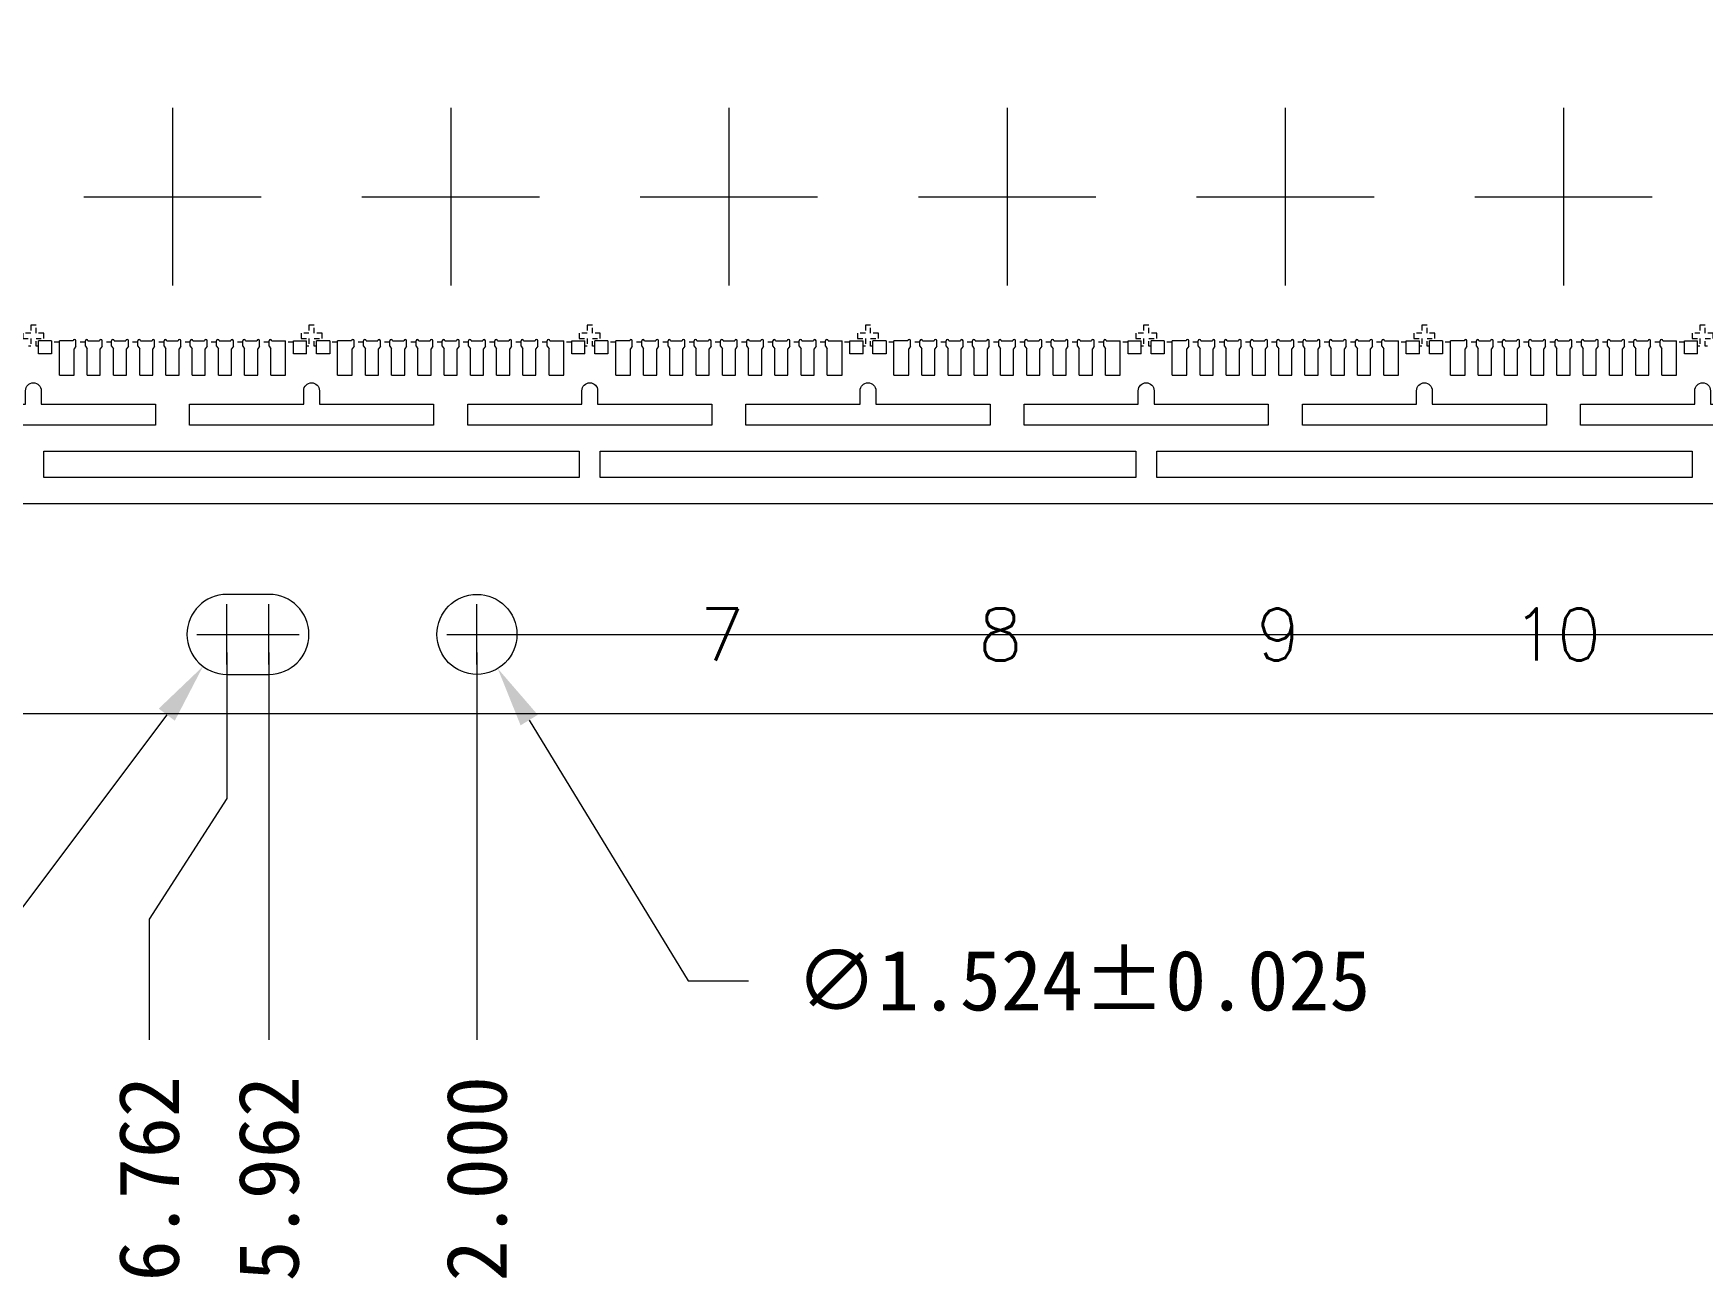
# Model space of a CAD drawing. Extents: x -197 to -81, y -157 to -2.
# Drawn here: x -144.52 to -112.72, y -102.33 to -78.61 of the extents above; entities that cross this region are included whole.
import ezdxf

# ---------------------------------------------------------------- set-up
doc = ezdxf.new("R2010")
doc.units = 0
doc.header["$LTSCALE"] = 5
doc.header["$MEASUREMENT"] = 0
doc.header["$PDMODE"] = 3
for name, pattern in [('0', [0]), ('CENTER', [2, 1.25, -0.25, 0.25, -0.25]), ('HIDDEN', [0.375, 0.25, -0.125])]:
    doc.linetypes.add(name, pattern=pattern)
doc.layers.get('Defpoints').update_dxf_attribs({"linetype": 'CONTINUOUS'})
for name, color, linetype in [('1', 7, 'CONTINUOUS'), ('1D', 4, 'CONTINUOUS'), ('标注', 4, '0')]:
    doc.layers.add(name, color=color, linetype=linetype)
doc.layers.add('center', color=1, linetype='CONTINUOUS', lineweight=18)
doc.styles.add('SIMPLEX', font='SIMPLEX')
doc.styles.add('宋体', font='SimSun.ttf')
doc.dimstyles.get("Standard").update_dxf_attribs({"dimscale": 0.12, "dimtxt": 1, "dimasz": 1, "dimexe": 0.3, "dimexo": 0.3, "dimgap": 0.3, "dimtad": 0, "dimdec": 3, "dimzin": 0, "dimdsep": 46, "dimtxsty": 'SIMPLEX', "dimcen": 0.5, "dimclrd": 256, "dimclre": 256, "dimclrt": 256, "dimadec": 0, "dimazin": 0, "dimtfac": 1, "dimtdec": 3, "dimtofl": 0, "dimtmove": 0, "dimatfit": 0, "dimfxl": 1, "dimtolj": 1, "dimtzin": 0, "dimlwd": -1, "dimlwe": -1, "dimarcsym": 0})

# ---------------------------------------------------------------- blocks, each defined once
blk = doc.blocks.new('*D0')
at = {"layer": 'Defpoints', "color": 0, "transparency": 16777216}
for p in [(-6756.069, -1068.076), (-6790.819, -1140.564), (-6789.361, -1150.077)]:
    blk.add_point(p, dxfattribs=at)
at = {"layer": '标注', "linetype": 'Continuous', "lineweight": 5, "transparency": 16777216}
for p, q in [((-6790.819, -1140.6), (-6790.819, -1149.597)), ((-6790.819, -1149.597), (-6789.361, -1149.837)), ((-6789.361, -1149.837), (-6789.361, -1150.077))]:
    blk.add_line(p, q, dxfattribs=at)
at = {"layer": '标注', "lineweight": 5, "transparency": 16777216, "insert": (-6789.361, -1152.097), "char_height": 0.96, "attachment_point": 5, "rotation": 90, "style": '宋体'}
blk.add_mtext('\\A1;34.750', dxfattribs=at)

msp = doc.modelspace()

# ---------------------------------------------------------------- linework, layer by layer
at = {"layer": '1', "lineweight": 5}
for p, q in [((-144.4204, -84.7137, -0.0291), (-144.4204, -84.4637, -0.0291)), ((-144.1704, -84.4637, -0.0291), (-144.4204, -84.4637, -0.0291)), ((-144.0204, -85.1187, -0.0291), (-144.0204, -84.4637, -0.0291)), ((-143.7554, -84.4637, -0.0291), (-144.0204, -84.4637, -0.0291)), ((-143.7054, -84.5687, -0.0291), (-143.7404, -84.6187, -0.0291)), ((-143.7054, -84.5687, -0.0291), (-143.7054, -84.4637, -0.0291)), ((-143.5254, -84.5687, -0.0291), (-143.5254, -84.4637, -0.0291)), ((-143.5254, -84.5687, -0.0291), (-143.4904, -84.6187, -0.0291)), ((-143.4754, -84.4637, -0.0291), (-143.2554, -84.4637, -0.0291)), ((-143.2054, -84.5687, -0.0291), (-143.2404, -84.6187, -0.0291)), ((-143.2054, -84.5687, -0.0291), (-143.2054, -84.4637, -0.0291)), ((-143.0254, -84.5687, -0.0291), (-143.0254, -84.4637, -0.0291)), ((-143.0254, -84.5687, -0.0291), (-142.9904, -84.6187, -0.0291)), ((-142.9754, -84.4637, -0.0291), (-142.7554, -84.4637, -0.0291)), ((-142.7054, -84.5687, -0.0291), (-142.7404, -84.6187, -0.0291)), ((-142.7054, -84.5687, -0.0291), (-142.7054, -84.4637, -0.0291)), ((-142.5254, -84.5687, -0.0291), (-142.5254, -84.4637, -0.0291)), ((-142.5254, -84.5687, -0.0291), (-142.4904, -84.6187, -0.0291)), ((-142.4754, -84.4637, -0.0291), (-142.2554, -84.4637, -0.0291)), ((-142.2054, -84.5687, -0.0291), (-142.2404, -84.6187, -0.0291)), ((-142.2054, -84.5687, -0.0291), (-142.2054, -84.4637, -0.0291)), ((-142.0254, -84.5687, -0.0291), (-142.0254, -84.4637, -0.0291)), ((-142.0254, -84.5687, -0.0291), (-141.9904, -84.6187, -0.0291)), ((-141.9754, -84.4637, -0.0291), (-141.7554, -84.4637, -0.0291)), ((-141.7054, -84.5687, -0.0291), (-141.7404, -84.6187, -0.0291)), ((-141.7054, -84.5687, -0.0291), (-141.7054, -84.4637, -0.0291)), ((-141.5254, -84.5687, -0.0291), (-141.5254, -84.4637, -0.0291)), ((-141.5254, -84.5687, -0.0291), (-141.4904, -84.6187, -0.0291)), ((-141.4754, -84.4637, -0.0291), (-141.2554, -84.4637, -0.0291)), ((-141.2054, -84.5687, -0.0291), (-141.2404, -84.6187, -0.0291)), ((-141.2054, -84.5687, -0.0291), (-141.2054, -84.4637, -0.0291)), ((-141.0254, -84.5687, -0.0291), (-141.0254, -84.4637, -0.0291)), ((-141.0254, -84.5687, -0.0291), (-140.9904, -84.6187, -0.0291)), ((-140.9754, -84.4637, -0.0291), (-140.7554, -84.4637, -0.0291)), ((-140.7054, -84.5687, -0.0291), (-140.7404, -84.6187, -0.0291)), ((-140.7054, -84.5687, -0.0291), (-140.7054, -84.4637, -0.0291)), ((-140.5254, -84.5687, -0.0291), (-140.5254, -84.4637, -0.0291)), ((-140.5254, -84.5687, -0.0291), (-140.4904, -84.6187, -0.0291)), ((-140.4754, -84.4637, -0.0291), (-140.2554, -84.4637, -0.0291)), ((-140.2054, -84.5687, -0.0291), (-140.2404, -84.6187, -0.0291)), ((-140.2054, -84.5687, -0.0291), (-140.2054, -84.4637, -0.0291)), ((-140.0254, -84.5687, -0.0291), (-140.0254, -84.4637, -0.0291)), ((-140.0254, -84.5687, -0.0291), (-139.9904, -84.6187, -0.0291)), ((-139.9754, -84.4637, -0.0291), (-139.7104, -84.4637, -0.0291)), ((-139.7104, -85.1187, -0.0291), (-139.7104, -84.4637, -0.0291)), ((-139.5604, -84.4637, -0.0291), (-139.3104, -84.4637, -0.0291)), ((-139.3104, -84.7137, -0.0291), (-139.3104, -84.4637, -0.0291)), ((-139.1204, -84.7137, -0.0291), (-139.1204, -84.4637, -0.0291)), ((-138.8704, -84.4637, -0.0291), (-139.1204, -84.4637, -0.0291)), ((-138.7204, -85.1187, -0.0291), (-138.7204, -84.4637, -0.0291)), ((-138.4554, -84.4637, -0.0291), (-138.7204, -84.4637, -0.0291)), ((-138.4054, -84.5687, -0.0291), (-138.4404, -84.6187, -0.0291)), ((-138.4054, -84.5687, -0.0291), (-138.4054, -84.4637, -0.0291)), ((-138.2254, -84.5687, -0.0291), (-138.2254, -84.4637, -0.0291)), ((-138.2254, -84.5687, -0.0291), (-138.1904, -84.6187, -0.0291)), ((-138.1754, -84.4637, -0.0291), (-137.9554, -84.4637, -0.0291)), ((-137.9054, -84.5687, -0.0291), (-137.9404, -84.6187, -0.0291)), ((-137.9054, -84.5687, -0.0291), (-137.9054, -84.4637, -0.0291)), ((-137.7254, -84.5687, -0.0291), (-137.7254, -84.4637, -0.0291)), ((-137.7254, -84.5687, -0.0291), (-137.6904, -84.6187, -0.0291)), ((-137.6754, -84.4637, -0.0291), (-137.4554, -84.4637, -0.0291)), ((-137.4054, -84.5687, -0.0291), (-137.4404, -84.6187, -0.0291)), ((-137.4054, -84.5687, -0.0291), (-137.4054, -84.4637, -0.0291)), ((-137.2254, -84.5687, -0.0291), (-137.2254, -84.4637, -0.0291)), ((-137.2254, -84.5687, -0.0291), (-137.1904, -84.6187, -0.0291)), ((-137.1754, -84.4637, -0.0291), (-136.9554, -84.4637, -0.0291)), ((-136.9054, -84.5687, -0.0291), (-136.9404, -84.6187, -0.0291)), ((-136.9054, -84.5687, -0.0291), (-136.9054, -84.4637, -0.0291)), ((-136.7254, -84.5687, -0.0291), (-136.7254, -84.4637, -0.0291)), ((-136.7254, -84.5687, -0.0291), (-136.6904, -84.6187, -0.0291)), ((-136.6754, -84.4637, -0.0291), (-136.4554, -84.4637, -0.0291)), ((-136.4054, -84.5687, -0.0291), (-136.4404, -84.6187, -0.0291)), ((-136.4054, -84.5687, -0.0291), (-136.4054, -84.4637, -0.0291)), ((-136.2254, -84.5687, -0.0291), (-136.2254, -84.4637, -0.0291)), ((-136.2254, -84.5687, -0.0291), (-136.1904, -84.6187, -0.0291)), ((-136.1754, -84.4637, -0.0291), (-135.9554, -84.4637, -0.0291)), ((-135.9054, -84.5687, -0.0291), (-135.9404, -84.6187, -0.0291)), ((-135.9054, -84.5687, -0.0291), (-135.9054, -84.4637, -0.0291)), ((-135.7254, -84.5687, -0.0291), (-135.7254, -84.4637, -0.0291)), ((-135.7254, -84.5687, -0.0291), (-135.6904, -84.6187, -0.0291)), ((-135.6754, -84.4637, -0.0291), (-135.4554, -84.4637, -0.0291)), ((-135.4054, -84.5687, -0.0291), (-135.4404, -84.6187, -0.0291)), ((-135.4054, -84.5687, -0.0291), (-135.4054, -84.4637, -0.0291)), ((-135.2254, -84.5687, -0.0291), (-135.2254, -84.4637, -0.0291)), ((-135.2254, -84.5687, -0.0291), (-135.1904, -84.6187, -0.0291)), ((-135.1754, -84.4637, -0.0291), (-134.9554, -84.4637, -0.0291)), ((-134.9054, -84.5687, -0.0291), (-134.9404, -84.6187, -0.0291)), ((-134.9054, -84.5687, -0.0291), (-134.9054, -84.4637, -0.0291)), ((-134.7254, -84.5687, -0.0291), (-134.7254, -84.4637, -0.0291)), ((-134.7254, -84.5687, -0.0291), (-134.6904, -84.6187, -0.0291)), ((-134.6754, -84.4637, -0.0291), (-134.4104, -84.4637, -0.0291)), ((-134.4104, -85.1187, -0.0291), (-134.4104, -84.4637, -0.0291)), ((-134.2604, -84.4637, -0.0291), (-134.0104, -84.4637, -0.0291)), ((-134.0104, -84.7137, -0.0291), (-134.0104, -84.4637, -0.0291)), ((-133.8204, -84.7137, -0.0291), (-133.8204, -84.4637, -0.0291)), ((-133.5704, -84.4637, -0.0291), (-133.8204, -84.4637, -0.0291)), ((-133.4204, -85.1187, -0.0291), (-133.4204, -84.4637, -0.0291)), ((-133.1554, -84.4637, -0.0291), (-133.4204, -84.4637, -0.0291)), ((-133.1054, -84.5687, -0.0291), (-133.1404, -84.6187, -0.0291)), ((-133.1054, -84.5687, -0.0291), (-133.1054, -84.4637, -0.0291)), ((-132.9254, -84.5687, -0.0291), (-132.9254, -84.4637, -0.0291)), ((-132.9254, -84.5687, -0.0291), (-132.8904, -84.6187, -0.0291)), ((-132.8754, -84.4637, -0.0291), (-132.6554, -84.4637, -0.0291)), ((-132.6054, -84.5687, -0.0291), (-132.6404, -84.6187, -0.0291)), ((-132.6054, -84.5687, -0.0291), (-132.6054, -84.4637, -0.0291)), ((-132.4254, -84.5687, -0.0291), (-132.4254, -84.4637, -0.0291)), ((-132.4254, -84.5687, -0.0291), (-132.3904, -84.6187, -0.0291)), ((-132.3754, -84.4637, -0.0291), (-132.1554, -84.4637, -0.0291)), ((-132.1054, -84.5687, -0.0291), (-132.1404, -84.6187, -0.0291)), ((-132.1054, -84.5687, -0.0291), (-132.1054, -84.4637, -0.0291)), ((-131.9254, -84.5687, -0.0291), (-131.9254, -84.4637, -0.0291)), ((-131.9254, -84.5687, -0.0291), (-131.8904, -84.6187, -0.0291)), ((-131.8754, -84.4637, -0.0291), (-131.6554, -84.4637, -0.0291)), ((-131.6054, -84.5687, -0.0291), (-131.6404, -84.6187, -0.0291)), ((-131.6054, -84.5687, -0.0291), (-131.6054, -84.4637, -0.0291)), ((-131.4254, -84.5687, -0.0291), (-131.4254, -84.4637, -0.0291)), ((-131.4254, -84.5687, -0.0291), (-131.3904, -84.6187, -0.0291)), ((-131.3754, -84.4637, -0.0291), (-131.1554, -84.4637, -0.0291)), ((-131.1054, -84.5687, -0.0291), (-131.1404, -84.6187, -0.0291)), ((-131.1054, -84.5687, -0.0291), (-131.1054, -84.4637, -0.0291)), ((-130.9254, -84.5687, -0.0291), (-130.9254, -84.4637, -0.0291)), ((-130.9254, -84.5687, -0.0291), (-130.8904, -84.6187, -0.0291)), ((-130.8754, -84.4637, -0.0291), (-130.6554, -84.4637, -0.0291)), ((-130.6054, -84.5687, -0.0291), (-130.6404, -84.6187, -0.0291)), ((-130.6054, -84.5687, -0.0291), (-130.6054, -84.4637, -0.0291)), ((-130.4254, -84.5687, -0.0291), (-130.4254, -84.4637, -0.0291)), ((-130.4254, -84.5687, -0.0291), (-130.3904, -84.6187, -0.0291)), ((-130.3754, -84.4637, -0.0291), (-130.1554, -84.4637, -0.0291)), ((-130.1054, -84.5687, -0.0291), (-130.1404, -84.6187, -0.0291)), ((-130.1054, -84.5687, -0.0291), (-130.1054, -84.4637, -0.0291)), ((-129.9254, -84.5687, -0.0291), (-129.9254, -84.4637, -0.0291)), ((-129.9254, -84.5687, -0.0291), (-129.8904, -84.6187, -0.0291)), ((-129.8754, -84.4637, -0.0291), (-129.6554, -84.4637, -0.0291)), ((-129.6054, -84.5687, -0.0291), (-129.6404, -84.6187, -0.0291)), ((-129.6054, -84.5687, -0.0291), (-129.6054, -84.4637, -0.0291)), ((-129.4254, -84.5687, -0.0291), (-129.4254, -84.4637, -0.0291)), ((-129.4254, -84.5687, -0.0291), (-129.3904, -84.6187, -0.0291)), ((-129.3754, -84.4637, -0.0291), (-129.1104, -84.4637, -0.0291)), ((-129.1104, -85.1187, -0.0291), (-129.1104, -84.4637, -0.0291)), ((-128.9604, -84.4637, -0.0291), (-128.7104, -84.4637, -0.0291)), ((-128.7104, -84.7137, -0.0291), (-128.7104, -84.4637, -0.0291)), ((-128.5204, -84.7137, -0.0291), (-128.5204, -84.4637, -0.0291)), ((-128.2704, -84.4637, -0.0291), (-128.5204, -84.4637, -0.0291)), ((-128.1204, -85.1187, -0.0291), (-128.1204, -84.4637, -0.0291)), ((-127.8554, -84.4637, -0.0291), (-128.1204, -84.4637, -0.0291)), ((-127.8054, -84.5687, -0.0291), (-127.8404, -84.6187, -0.0291)), ((-127.8054, -84.5687, -0.0291), (-127.8054, -84.4637, -0.0291)), ((-127.6254, -84.5687, -0.0291), (-127.6254, -84.4637, -0.0291)), ((-127.6254, -84.5687, -0.0291), (-127.5904, -84.6187, -0.0291)), ((-127.5754, -84.4637, -0.0291), (-127.3554, -84.4637, -0.0291)), ((-127.3054, -84.5687, -0.0291), (-127.3404, -84.6187, -0.0291)), ((-127.3054, -84.5687, -0.0291), (-127.3054, -84.4637, -0.0291)), ((-127.1254, -84.5687, -0.0291), (-127.1254, -84.4637, -0.0291)), ((-127.1254, -84.5687, -0.0291), (-127.0904, -84.6187, -0.0291)), ((-127.0754, -84.4637, -0.0291), (-126.8554, -84.4637, -0.0291)), ((-126.8054, -84.5687, -0.0291), (-126.8404, -84.6187, -0.0291)), ((-126.8054, -84.5687, -0.0291), (-126.8054, -84.4637, -0.0291)), ((-126.6254, -84.5687, -0.0291), (-126.6254, -84.4637, -0.0291)), ((-126.6254, -84.5687, -0.0291), (-126.5904, -84.6187, -0.0291)), ((-126.5754, -84.4637, -0.0291), (-126.3554, -84.4637, -0.0291)), ((-126.3054, -84.5687, -0.0291), (-126.3404, -84.6187, -0.0291)), ((-126.3054, -84.5687, -0.0291), (-126.3054, -84.4637, -0.0291)), ((-126.1254, -84.5687, -0.0291), (-126.1254, -84.4637, -0.0291)), ((-126.1254, -84.5687, -0.0291), (-126.0904, -84.6187, -0.0291)), ((-126.0754, -84.4637, -0.0291), (-125.8554, -84.4637, -0.0291)), ((-125.8054, -84.5687, -0.0291), (-125.8404, -84.6187, -0.0291)), ((-125.8054, -84.5687, -0.0291), (-125.8054, -84.4637, -0.0291)), ((-125.6254, -84.5687, -0.0291), (-125.6254, -84.4637, -0.0291)), ((-125.6254, -84.5687, -0.0291), (-125.5904, -84.6187, -0.0291)), ((-125.5754, -84.4637, -0.0291), (-125.3554, -84.4637, -0.0291)), ((-125.3054, -84.5687, -0.0291), (-125.3404, -84.6187, -0.0291)), ((-125.3054, -84.5687, -0.0291), (-125.3054, -84.4637, -0.0291)), ((-125.1254, -84.5687, -0.0291), (-125.1254, -84.4637, -0.0291)), ((-125.1254, -84.5687, -0.0291), (-125.0904, -84.6187, -0.0291)), ((-125.0754, -84.4637, -0.0291), (-124.8554, -84.4637, -0.0291)), ((-124.8054, -84.5687, -0.0291), (-124.8404, -84.6187, -0.0291)), ((-124.8054, -84.5687, -0.0291), (-124.8054, -84.4637, -0.0291)), ((-124.6254, -84.5687, -0.0291), (-124.6254, -84.4637, -0.0291)), ((-124.6254, -84.5687, -0.0291), (-124.5904, -84.6187, -0.0291)), ((-124.5754, -84.4637, -0.0291), (-124.3554, -84.4637, -0.0291)), ((-124.3054, -84.5687, -0.0291), (-124.3404, -84.6187, -0.0291)), ((-124.3054, -84.5687, -0.0291), (-124.3054, -84.4637, -0.0291)), ((-124.1254, -84.5687, -0.0291), (-124.1254, -84.4637, -0.0291)), ((-124.1254, -84.5687, -0.0291), (-124.0904, -84.6187, -0.0291)), ((-124.0754, -84.4637, -0.0291), (-123.8104, -84.4637, -0.0291)), ((-123.8104, -85.1187, -0.0291), (-123.8104, -84.4637, -0.0291)), ((-123.6604, -84.4637, -0.0291), (-123.4104, -84.4637, -0.0291)), ((-123.4104, -84.7137, -0.0291), (-123.4104, -84.4637, -0.0291)), ((-123.2204, -84.7137, -0.0291), (-123.2204, -84.4637, -0.0291)), ((-122.9704, -84.4637, -0.0291), (-123.2204, -84.4637, -0.0291)), ((-122.8204, -85.1187, -0.0291), (-122.8204, -84.4637, -0.0291)), ((-122.5554, -84.4637, -0.0291), (-122.8204, -84.4637, -0.0291)), ((-122.5054, -84.5687, -0.0291), (-122.5404, -84.6187, -0.0291)), ((-122.5054, -84.5687, -0.0291), (-122.5054, -84.4637, -0.0291)), ((-122.3254, -84.5687, -0.0291), (-122.3254, -84.4637, -0.0291)), ((-122.3254, -84.5687, -0.0291), (-122.2904, -84.6187, -0.0291)), ((-122.2754, -84.4637, -0.0291), (-122.0554, -84.4637, -0.0291)), ((-122.0054, -84.5687, -0.0291), (-122.0404, -84.6187, -0.0291)), ((-122.0054, -84.5687, -0.0291), (-122.0054, -84.4637, -0.0291)), ((-121.8254, -84.5687, -0.0291), (-121.8254, -84.4637, -0.0291)), ((-121.8254, -84.5687, -0.0291), (-121.7904, -84.6187, -0.0291)), ((-121.7754, -84.4637, -0.0291), (-121.5554, -84.4637, -0.0291)), ((-121.5054, -84.5687, -0.0291), (-121.5404, -84.6187, -0.0291)), ((-121.5054, -84.5687, -0.0291), (-121.5054, -84.4637, -0.0291)), ((-121.3254, -84.5687, -0.0291), (-121.3254, -84.4637, -0.0291)), ((-121.3254, -84.5687, -0.0291), (-121.2904, -84.6187, -0.0291)), ((-121.2754, -84.4637, -0.0291), (-121.0554, -84.4637, -0.0291)), ((-121.0054, -84.5687, -0.0291), (-121.0404, -84.6187, -0.0291)), ((-121.0054, -84.5687, -0.0291), (-121.0054, -84.4637, -0.0291)), ((-120.8254, -84.5687, -0.0291), (-120.8254, -84.4637, -0.0291)), ((-120.8254, -84.5687, -0.0291), (-120.7904, -84.6187, -0.0291)), ((-120.7754, -84.4637, -0.0291), (-120.5554, -84.4637, -0.0291)), ((-120.5054, -84.5687, -0.0291), (-120.5404, -84.6187, -0.0291)), ((-120.5054, -84.5687, -0.0291), (-120.5054, -84.4637, -0.0291)), ((-120.3254, -84.5687, -0.0291), (-120.3254, -84.4637, -0.0291)), ((-120.3254, -84.5687, -0.0291), (-120.2904, -84.6187, -0.0291)), ((-120.2754, -84.4637, -0.0291), (-120.0554, -84.4637, -0.0291)), ((-120.0054, -84.5687, -0.0291), (-120.0404, -84.6187, -0.0291)), ((-120.0054, -84.5687, -0.0291), (-120.0054, -84.4637, -0.0291)), ((-119.8254, -84.5687, -0.0291), (-119.8254, -84.4637, -0.0291)), ((-119.8254, -84.5687, -0.0291), (-119.7904, -84.6187, -0.0291)), ((-119.7754, -84.4637, -0.0291), (-119.5554, -84.4637, -0.0291)), ((-119.5054, -84.5687, -0.0291), (-119.5404, -84.6187, -0.0291)), ((-119.5054, -84.5687, -0.0291), (-119.5054, -84.4637, -0.0291)), ((-119.3254, -84.5687, -0.0291), (-119.3254, -84.4637, -0.0291)), ((-119.3254, -84.5687, -0.0291), (-119.2904, -84.6187, -0.0291)), ((-119.2754, -84.4637, -0.0291), (-119.0554, -84.4637, -0.0291)), ((-119.0054, -84.5687, -0.0291), (-119.0404, -84.6187, -0.0291)), ((-119.0054, -84.5687, -0.0291), (-119.0054, -84.4637, -0.0291)), ((-118.8254, -84.5687, -0.0291), (-118.8254, -84.4637, -0.0291)), ((-118.8254, -84.5687, -0.0291), (-118.7904, -84.6187, -0.0291)), ((-118.7754, -84.4637, -0.0291), (-118.5104, -84.4637, -0.0291)), ((-118.5104, -85.1187, -0.0291), (-118.5104, -84.4637, -0.0291)), ((-118.3604, -84.4637, -0.0291), (-118.1104, -84.4637, -0.0291)), ((-118.1104, -84.7137, -0.0291), (-118.1104, -84.4637, -0.0291)), ((-117.9204, -84.7137, -0.0291), (-117.9204, -84.4637, -0.0291)), ((-117.6704, -84.4637, -0.0291), (-117.9204, -84.4637, -0.0291)), ((-117.5204, -85.1187, -0.0291), (-117.5204, -84.4637, -0.0291)), ((-117.2554, -84.4637, -0.0291), (-117.5204, -84.4637, -0.0291)), ((-117.2054, -84.5687, -0.0291), (-117.2404, -84.6187, -0.0291)), ((-117.2054, -84.5687, -0.0291), (-117.2054, -84.4637, -0.0291)), ((-117.0254, -84.5687, -0.0291), (-117.0254, -84.4637, -0.0291)), ((-117.0254, -84.5687, -0.0291), (-116.9904, -84.6187, -0.0291)), ((-116.9754, -84.4637, -0.0291), (-116.7554, -84.4637, -0.0291)), ((-116.7054, -84.5687, -0.0291), (-116.7404, -84.6187, -0.0291)), ((-116.7054, -84.5687, -0.0291), (-116.7054, -84.4637, -0.0291)), ((-116.5254, -84.5687, -0.0291), (-116.5254, -84.4637, -0.0291)), ((-116.5254, -84.5687, -0.0291), (-116.4904, -84.6187, -0.0291)), ((-116.4754, -84.4637, -0.0291), (-116.2554, -84.4637, -0.0291)), ((-116.2054, -84.5687, -0.0291), (-116.2404, -84.6187, -0.0291)), ((-116.2054, -84.5687, -0.0291), (-116.2054, -84.4637, -0.0291)), ((-116.0254, -84.5687, -0.0291), (-116.0254, -84.4637, -0.0291)), ((-116.0254, -84.5687, -0.0291), (-115.9904, -84.6187, -0.0291)), ((-115.9754, -84.4637, -0.0291), (-115.7554, -84.4637, -0.0291)), ((-115.7054, -84.5687, -0.0291), (-115.7404, -84.6187, -0.0291)), ((-115.7054, -84.5687, -0.0291), (-115.7054, -84.4637, -0.0291)), ((-115.5254, -84.5687, -0.0291), (-115.5254, -84.4637, -0.0291)), ((-115.5254, -84.5687, -0.0291), (-115.4904, -84.6187, -0.0291)), ((-115.4754, -84.4637, -0.0291), (-115.2554, -84.4637, -0.0291)), ((-115.2054, -84.5687, -0.0291), (-115.2404, -84.6187, -0.0291)), ((-115.2054, -84.5687, -0.0291), (-115.2054, -84.4637, -0.0291)), ((-115.0254, -84.5687, -0.0291), (-115.0254, -84.4637, -0.0291)), ((-115.0254, -84.5687, -0.0291), (-114.9904, -84.6187, -0.0291)), ((-114.9754, -84.4637, -0.0291), (-114.7554, -84.4637, -0.0291)), ((-114.7054, -84.5687, -0.0291), (-114.7404, -84.6187, -0.0291)), ((-114.7054, -84.5687, -0.0291), (-114.7054, -84.4637, -0.0291)), ((-114.5254, -84.5687, -0.0291), (-114.5254, -84.4637, -0.0291)), ((-114.5254, -84.5687, -0.0291), (-114.4904, -84.6187, -0.0291)), ((-114.4754, -84.4637, -0.0291), (-114.2554, -84.4637, -0.0291)), ((-114.2054, -84.5687, -0.0291), (-114.2404, -84.6187, -0.0291)), ((-114.2054, -84.5687, -0.0291), (-114.2054, -84.4637, -0.0291)), ((-114.0254, -84.5687, -0.0291), (-114.0254, -84.4637, -0.0291)), ((-114.0254, -84.5687, -0.0291), (-113.9904, -84.6187, -0.0291)), ((-113.9754, -84.4637, -0.0291), (-113.7554, -84.4637, -0.0291)), ((-113.7054, -84.5687, -0.0291), (-113.7404, -84.6187, -0.0291)), ((-113.7054, -84.5687, -0.0291), (-113.7054, -84.4637, -0.0291)), ((-113.5254, -84.5687, -0.0291), (-113.5254, -84.4637, -0.0291)), ((-113.5254, -84.5687, -0.0291), (-113.4904, -84.6187, -0.0291)), ((-113.4754, -84.4637, -0.0291), (-113.2104, -84.4637, -0.0291)), ((-113.2104, -85.1187, -0.0291), (-113.2104, -84.4637, -0.0291)), ((-113.0604, -84.4637, -0.0291), (-112.8104, -84.4637, -0.0291)), ((-112.8104, -84.7137, -0.0291), (-112.8104, -84.4637, -0.0291))]:
    msp.add_line(p, q, dxfattribs=at)
at = {"layer": '1', "color": 7, "lineweight": 5}
for p, q in [((-143.7404, -85.1187, -0.0291), (-143.7404, -84.6187, -0.0291)), ((-143.4904, -85.1187, -0.0291), (-143.4904, -84.6187, -0.0291)), ((-143.2404, -85.1187, -0.0291), (-143.2404, -84.6187, -0.0291)), ((-142.9904, -85.1187, -0.0291), (-142.9904, -84.6187, -0.0291)), ((-142.7404, -85.1187, -0.0291), (-142.7404, -84.6187, -0.0291)), ((-142.4904, -85.1187, -0.0291), (-142.4904, -84.6187, -0.0291)), ((-142.2404, -85.1187, -0.0291), (-142.2404, -84.6187, -0.0291)), ((-141.9904, -85.1187, -0.0291), (-141.9904, -84.6187, -0.0291)), ((-141.7404, -85.1187, -0.0291), (-141.7404, -84.6187, -0.0291)), ((-141.4904, -85.1187, -0.0291), (-141.4904, -84.6187, -0.0291)), ((-141.2404, -85.1187, -0.0291), (-141.2404, -84.6187, -0.0291)), ((-140.9904, -85.1187, -0.0291), (-140.9904, -84.6187, -0.0291)), ((-140.7404, -85.1187, -0.0291), (-140.7404, -84.6187, -0.0291)), ((-140.4904, -85.1187, -0.0291), (-140.4904, -84.6187, -0.0291)), ((-140.2404, -85.1187, -0.0291), (-140.2404, -84.6187, -0.0291)), ((-139.9904, -85.1187, -0.0291), (-139.9904, -84.6187, -0.0291)), ((-138.4404, -85.1187, -0.0291), (-138.4404, -84.6187, -0.0291)), ((-138.1904, -85.1187, -0.0291), (-138.1904, -84.6187, -0.0291)), ((-137.9404, -85.1187, -0.0291), (-137.9404, -84.6187, -0.0291)), ((-137.6904, -85.1187, -0.0291), (-137.6904, -84.6187, -0.0291)), ((-137.4404, -85.1187, -0.0291), (-137.4404, -84.6187, -0.0291)), ((-137.1904, -85.1187, -0.0291), (-137.1904, -84.6187, -0.0291)), ((-136.9404, -85.1187, -0.0291), (-136.9404, -84.6187, -0.0291)), ((-136.6904, -85.1187, -0.0291), (-136.6904, -84.6187, -0.0291)), ((-136.4404, -85.1187, -0.0291), (-136.4404, -84.6187, -0.0291)), ((-136.1904, -85.1187, -0.0291), (-136.1904, -84.6187, -0.0291)), ((-135.9404, -85.1187, -0.0291), (-135.9404, -84.6187, -0.0291)), ((-135.6904, -85.1187, -0.0291), (-135.6904, -84.6187, -0.0291)), ((-135.4404, -85.1187, -0.0291), (-135.4404, -84.6187, -0.0291)), ((-135.1904, -85.1187, -0.0291), (-135.1904, -84.6187, -0.0291)), ((-134.9404, -85.1187, -0.0291), (-134.9404, -84.6187, -0.0291)), ((-134.6904, -85.1187, -0.0291), (-134.6904, -84.6187, -0.0291)), ((-133.1404, -85.1187, -0.0291), (-133.1404, -84.6187, -0.0291)), ((-132.8904, -85.1187, -0.0291), (-132.8904, -84.6187, -0.0291)), ((-132.6404, -85.1187, -0.0291), (-132.6404, -84.6187, -0.0291)), ((-132.3904, -85.1187, -0.0291), (-132.3904, -84.6187, -0.0291)), ((-132.1404, -85.1187, -0.0291), (-132.1404, -84.6187, -0.0291)), ((-131.8904, -85.1187, -0.0291), (-131.8904, -84.6187, -0.0291)), ((-131.6404, -85.1187, -0.0291), (-131.6404, -84.6187, -0.0291)), ((-131.3904, -85.1187, -0.0291), (-131.3904, -84.6187, -0.0291)), ((-131.1404, -85.1187, -0.0291), (-131.1404, -84.6187, -0.0291)), ((-130.8904, -85.1187, -0.0291), (-130.8904, -84.6187, -0.0291)), ((-130.6404, -85.1187, -0.0291), (-130.6404, -84.6187, -0.0291)), ((-130.3904, -85.1187, -0.0291), (-130.3904, -84.6187, -0.0291)), ((-130.1404, -85.1187, -0.0291), (-130.1404, -84.6187, -0.0291)), ((-129.8904, -85.1187, -0.0291), (-129.8904, -84.6187, -0.0291)), ((-129.6404, -85.1187, -0.0291), (-129.6404, -84.6187, -0.0291)), ((-129.3904, -85.1187, -0.0291), (-129.3904, -84.6187, -0.0291)), ((-127.8404, -85.1187, -0.0291), (-127.8404, -84.6187, -0.0291)), ((-127.5904, -85.1187, -0.0291), (-127.5904, -84.6187, -0.0291)), ((-127.3404, -85.1187, -0.0291), (-127.3404, -84.6187, -0.0291)), ((-127.0904, -85.1187, -0.0291), (-127.0904, -84.6187, -0.0291)), ((-126.8404, -85.1187, -0.0291), (-126.8404, -84.6187, -0.0291)), ((-126.5904, -85.1187, -0.0291), (-126.5904, -84.6187, -0.0291)), ((-126.3404, -85.1187, -0.0291), (-126.3404, -84.6187, -0.0291)), ((-126.0904, -85.1187, -0.0291), (-126.0904, -84.6187, -0.0291)), ((-125.8404, -85.1187, -0.0291), (-125.8404, -84.6187, -0.0291)), ((-125.5904, -85.1187, -0.0291), (-125.5904, -84.6187, -0.0291)), ((-125.3404, -85.1187, -0.0291), (-125.3404, -84.6187, -0.0291)), ((-125.0904, -85.1187, -0.0291), (-125.0904, -84.6187, -0.0291)), ((-124.8404, -85.1187, -0.0291), (-124.8404, -84.6187, -0.0291)), ((-124.5904, -85.1187, -0.0291), (-124.5904, -84.6187, -0.0291)), ((-124.3404, -85.1187, -0.0291), (-124.3404, -84.6187, -0.0291)), ((-124.0904, -85.1187, -0.0291), (-124.0904, -84.6187, -0.0291)), ((-122.5404, -85.1187, -0.0291), (-122.5404, -84.6187, -0.0291)), ((-122.2904, -85.1187, -0.0291), (-122.2904, -84.6187, -0.0291)), ((-122.0404, -85.1187, -0.0291), (-122.0404, -84.6187, -0.0291)), ((-121.7904, -85.1187, -0.0291), (-121.7904, -84.6187, -0.0291)), ((-121.5404, -85.1187, -0.0291), (-121.5404, -84.6187, -0.0291)), ((-121.2904, -85.1187, -0.0291), (-121.2904, -84.6187, -0.0291)), ((-121.0404, -85.1187, -0.0291), (-121.0404, -84.6187, -0.0291)), ((-120.7904, -85.1187, -0.0291), (-120.7904, -84.6187, -0.0291)), ((-120.5404, -85.1187, -0.0291), (-120.5404, -84.6187, -0.0291)), ((-120.2904, -85.1187, -0.0291), (-120.2904, -84.6187, -0.0291)), ((-120.0404, -85.1187, -0.0291), (-120.0404, -84.6187, -0.0291)), ((-119.7904, -85.1187, -0.0291), (-119.7904, -84.6187, -0.0291)), ((-119.5404, -85.1187, -0.0291), (-119.5404, -84.6187, -0.0291)), ((-119.2904, -85.1187, -0.0291), (-119.2904, -84.6187, -0.0291)), ((-119.0404, -85.1187, -0.0291), (-119.0404, -84.6187, -0.0291)), ((-118.7904, -85.1187, -0.0291), (-118.7904, -84.6187, -0.0291)), ((-117.2404, -85.1187, -0.0291), (-117.2404, -84.6187, -0.0291)), ((-116.9904, -85.1187, -0.0291), (-116.9904, -84.6187, -0.0291)), ((-116.7404, -85.1187, -0.0291), (-116.7404, -84.6187, -0.0291)), ((-116.4904, -85.1187, -0.0291), (-116.4904, -84.6187, -0.0291)), ((-116.2404, -85.1187, -0.0291), (-116.2404, -84.6187, -0.0291)), ((-115.9904, -85.1187, -0.0291), (-115.9904, -84.6187, -0.0291)), ((-115.7404, -85.1187, -0.0291), (-115.7404, -84.6187, -0.0291)), ((-115.4904, -85.1187, -0.0291), (-115.4904, -84.6187, -0.0291)), ((-115.2404, -85.1187, -0.0291), (-115.2404, -84.6187, -0.0291)), ((-114.9904, -85.1187, -0.0291), (-114.9904, -84.6187, -0.0291)), ((-114.7404, -85.1187, -0.0291), (-114.7404, -84.6187, -0.0291)), ((-114.4904, -85.1187, -0.0291), (-114.4904, -84.6187, -0.0291)), ((-114.2404, -85.1187, -0.0291), (-114.2404, -84.6187, -0.0291)), ((-113.9904, -85.1187, -0.0291), (-113.9904, -84.6187, -0.0291)), ((-113.7404, -85.1187, -0.0291), (-113.7404, -84.6187, -0.0291)), ((-113.4904, -85.1187, -0.0291), (-113.4904, -84.6187, -0.0291)), ((-144.0204, -85.1187, -0.0291), (-143.7404, -85.1187, -0.0291)), ((-143.4904, -85.1187, -0.0291), (-143.2404, -85.1187, -0.0291)), ((-142.9904, -85.1187, -0.0291), (-142.7404, -85.1187, -0.0291)), ((-142.4904, -85.1187, -0.0291), (-142.2404, -85.1187, -0.0291)), ((-141.9904, -85.1187, -0.0291), (-141.7404, -85.1187, -0.0291)), ((-141.4904, -85.1187, -0.0291), (-141.2404, -85.1187, -0.0291)), ((-140.9904, -85.1187, -0.0291), (-140.7404, -85.1187, -0.0291)), ((-140.4904, -85.1187, -0.0291), (-140.2404, -85.1187, -0.0291)), ((-139.9904, -85.1187, -0.0291), (-139.7104, -85.1187, -0.0291)), ((-138.7204, -85.1187, -0.0291), (-138.4404, -85.1187, -0.0291)), ((-138.1904, -85.1187, -0.0291), (-137.9404, -85.1187, -0.0291)), ((-137.6904, -85.1187, -0.0291), (-137.4404, -85.1187, -0.0291)), ((-137.1904, -85.1187, -0.0291), (-136.9404, -85.1187, -0.0291)), ((-136.6904, -85.1187, -0.0291), (-136.4404, -85.1187, -0.0291)), ((-136.1904, -85.1187, -0.0291), (-135.9404, -85.1187, -0.0291)), ((-135.6904, -85.1187, -0.0291), (-135.4404, -85.1187, -0.0291)), ((-135.1904, -85.1187, -0.0291), (-134.9404, -85.1187, -0.0291)), ((-134.6904, -85.1187, -0.0291), (-134.4104, -85.1187, -0.0291)), ((-133.4204, -85.1187, -0.0291), (-133.1404, -85.1187, -0.0291)), ((-132.8904, -85.1187, -0.0291), (-132.6404, -85.1187, -0.0291)), ((-132.3904, -85.1187, -0.0291), (-132.1404, -85.1187, -0.0291)), ((-131.8904, -85.1187, -0.0291), (-131.6404, -85.1187, -0.0291)), ((-131.3904, -85.1187, -0.0291), (-131.1404, -85.1187, -0.0291)), ((-130.8904, -85.1187, -0.0291), (-130.6404, -85.1187, -0.0291)), ((-130.3904, -85.1187, -0.0291), (-130.1404, -85.1187, -0.0291)), ((-129.8904, -85.1187, -0.0291), (-129.6404, -85.1187, -0.0291)), ((-129.3904, -85.1187, -0.0291), (-129.1104, -85.1187, -0.0291)), ((-128.1204, -85.1187, -0.0291), (-127.8404, -85.1187, -0.0291)), ((-127.5904, -85.1187, -0.0291), (-127.3404, -85.1187, -0.0291)), ((-127.0904, -85.1187, -0.0291), (-126.8404, -85.1187, -0.0291)), ((-126.5904, -85.1187, -0.0291), (-126.3404, -85.1187, -0.0291)), ((-126.0904, -85.1187, -0.0291), (-125.8404, -85.1187, -0.0291)), ((-125.5904, -85.1187, -0.0291), (-125.3404, -85.1187, -0.0291)), ((-125.0904, -85.1187, -0.0291), (-124.8404, -85.1187, -0.0291)), ((-124.5904, -85.1187, -0.0291), (-124.3404, -85.1187, -0.0291)), ((-124.0904, -85.1187, -0.0291), (-123.8104, -85.1187, -0.0291)), ((-122.8204, -85.1187, -0.0291), (-122.5404, -85.1187, -0.0291)), ((-122.2904, -85.1187, -0.0291), (-122.0404, -85.1187, -0.0291)), ((-121.7904, -85.1187, -0.0291), (-121.5404, -85.1187, -0.0291)), ((-121.2904, -85.1187, -0.0291), (-121.0404, -85.1187, -0.0291)), ((-120.7904, -85.1187, -0.0291), (-120.5404, -85.1187, -0.0291)), ((-120.2904, -85.1187, -0.0291), (-120.0404, -85.1187, -0.0291)), ((-119.7904, -85.1187, -0.0291), (-119.5404, -85.1187, -0.0291)), ((-119.2904, -85.1187, -0.0291), (-119.0404, -85.1187, -0.0291)), ((-118.7904, -85.1187, -0.0291), (-118.5104, -85.1187, -0.0291)), ((-117.5204, -85.1187, -0.0291), (-117.2404, -85.1187, -0.0291)), ((-116.9904, -85.1187, -0.0291), (-116.7404, -85.1187, -0.0291)), ((-116.4904, -85.1187, -0.0291), (-116.2404, -85.1187, -0.0291)), ((-115.9904, -85.1187, -0.0291), (-115.7404, -85.1187, -0.0291)), ((-115.4904, -85.1187, -0.0291), (-115.2404, -85.1187, -0.0291)), ((-114.9904, -85.1187, -0.0291), (-114.7404, -85.1187, -0.0291)), ((-114.4904, -85.1187, -0.0291), (-114.2404, -85.1187, -0.0291)), ((-113.9904, -85.1187, -0.0291), (-113.7404, -85.1187, -0.0291)), ((-113.4904, -85.1187, -0.0291), (-113.2104, -85.1187, -0.0291))]:
    msp.add_line(p, q, dxfattribs=at)
at = {"layer": '1', "color": 1, "lineweight": 5, "elevation": -0.0291}
msp.add_lwpolyline([(-96.8154, -91.5687), (-172.3154, -91.5687), (-173.3154, -90.5687), (-173.3154, -80.0687), (-172.7154, -80.0687, 0.4142136), (-172.3154, -79.6687), (-172.3154, -60.4687, 0.4142136), (-172.7154, -60.0687), (-173.3154, -60.0687), (-173.3154, -45.0687), (-172.7154, -45.0687, 0.4142136), (-172.3154, -44.6687), (-172.3154, -25.4687, 0.4142136), (-172.7154, -25.0687), (-173.3154, -25.0687), (-173.3154, -14.5687), (-172.3154, -13.5687), (-96.8154, -13.5687)], format="xyb", dxfattribs=at)
at = {"layer": '1', "lineweight": 5, "elevation": -0.0291}
for points in [[(-144.1704, -84.4637), (-144.1704, -84.7137), (-144.4204, -84.7137)], [(-139.3104, -84.7137), (-139.5604, -84.7137), (-139.5604, -84.4637)], [(-138.8704, -84.4637), (-138.8704, -84.7137), (-139.1204, -84.7137)], [(-134.0104, -84.7137), (-134.2604, -84.7137), (-134.2604, -84.4637)], [(-133.5704, -84.4637), (-133.5704, -84.7137), (-133.8204, -84.7137)], [(-128.7104, -84.7137), (-128.9604, -84.7137), (-128.9604, -84.4637)], [(-128.2704, -84.4637), (-128.2704, -84.7137), (-128.5204, -84.7137)], [(-123.4104, -84.7137), (-123.6604, -84.7137), (-123.6604, -84.4637)], [(-122.9704, -84.4637), (-122.9704, -84.7137), (-123.2204, -84.7137)], [(-118.1104, -84.7137), (-118.3604, -84.7137), (-118.3604, -84.4637)], [(-117.6704, -84.4637), (-117.6704, -84.7137), (-117.9204, -84.7137)], [(-112.8104, -84.7137), (-113.0604, -84.7137), (-113.0604, -84.4637)]]:
    msp.add_lwpolyline(points, dxfattribs=at)
for points in [[(-144.6654, -85.4137, -1), (-144.3654, -85.4137), (-144.3654, -85.6687), (-142.1904, -85.6687), (-142.1904, -86.0687), (-146.8404, -86.0687), (-146.8404, -85.6687), (-144.6654, -85.6687)], [(-139.3654, -85.4137, -1), (-139.0654, -85.4137), (-139.0654, -85.6687), (-136.8904, -85.6687), (-136.8904, -86.0687), (-141.5404, -86.0687), (-141.5404, -85.6687), (-139.3654, -85.6687)], [(-134.0654, -85.4137, -1), (-133.7654, -85.4137), (-133.7654, -85.6687), (-131.5904, -85.6687), (-131.5904, -86.0687), (-136.2404, -86.0687), (-136.2404, -85.6687), (-134.0654, -85.6687)], [(-128.7654, -85.4137, -1), (-128.4654, -85.4137), (-128.4654, -85.6687), (-126.2904, -85.6687), (-126.2904, -86.0687), (-130.9404, -86.0687), (-130.9404, -85.6687), (-128.7654, -85.6687)], [(-123.4654, -85.4137, -1), (-123.1654, -85.4137), (-123.1654, -85.6687), (-120.9904, -85.6687), (-120.9904, -86.0687), (-125.6404, -86.0687), (-125.6404, -85.6687), (-123.4654, -85.6687)], [(-118.1654, -85.4137, -1), (-117.8654, -85.4137), (-117.8654, -85.6687), (-115.6904, -85.6687), (-115.6904, -86.0687), (-120.3404, -86.0687), (-120.3404, -85.6687), (-118.1654, -85.6687)], [(-112.8654, -85.4137, -1), (-112.5654, -85.4137), (-112.5654, -85.6687), (-110.3904, -85.6687), (-110.3904, -86.0687), (-115.0404, -86.0687), (-115.0404, -85.6687), (-112.8654, -85.6687)], [(-140.0274, -90.8187, 1), (-140.0274, -89.2947), (-140.8274, -89.2947, 1), (-140.8274, -90.8187)]]:
    msp.add_lwpolyline(points, format="xyb", close=True, dxfattribs=at)
for points in [[(-144.3154, -86.5687), (-134.1154, -86.5687), (-134.1154, -87.0687), (-144.3154, -87.0687)], [(-133.7154, -86.5687), (-123.5154, -86.5687), (-123.5154, -87.0687), (-133.7154, -87.0687)], [(-123.1154, -86.5687), (-112.9154, -86.5687), (-112.9154, -87.0687), (-123.1154, -87.0687)]]:
    msp.add_lwpolyline(points, close=True, dxfattribs=at)
at = {"layer": '1', "lineweight": 5}
msp.add_circle((-136.0654, -90.0567, -0.0291), 0.762, dxfattribs=at)
for centre in [(-143.7304, -84.4637, -0.0291), (-143.5004, -84.4637, -0.0291), (-143.2304, -84.4637, -0.0291), (-143.0004, -84.4637, -0.0291), (-142.7304, -84.4637, -0.0291), (-142.5004, -84.4637, -0.0291), (-142.2304, -84.4637, -0.0291), (-142.0004, -84.4637, -0.0291), (-141.7304, -84.4637, -0.0291), (-141.5004, -84.4637, -0.0291), (-141.2304, -84.4637, -0.0291), (-141.0004, -84.4637, -0.0291), (-140.7304, -84.4637, -0.0291), (-140.5004, -84.4637, -0.0291), (-140.2304, -84.4637, -0.0291), (-140.0004, -84.4637, -0.0291), (-138.4304, -84.4637, -0.0291), (-138.2004, -84.4637, -0.0291), (-137.9304, -84.4637, -0.0291), (-137.7004, -84.4637, -0.0291), (-137.4304, -84.4637, -0.0291), (-137.2004, -84.4637, -0.0291), (-136.9304, -84.4637, -0.0291), (-136.7004, -84.4637, -0.0291), (-136.4304, -84.4637, -0.0291), (-136.2004, -84.4637, -0.0291), (-135.9304, -84.4637, -0.0291), (-135.7004, -84.4637, -0.0291), (-135.4304, -84.4637, -0.0291), (-135.2004, -84.4637, -0.0291), (-134.9304, -84.4637, -0.0291), (-134.7004, -84.4637, -0.0291), (-133.1304, -84.4637, -0.0291), (-132.9004, -84.4637, -0.0291), (-132.6304, -84.4637, -0.0291), (-132.4004, -84.4637, -0.0291), (-132.1304, -84.4637, -0.0291), (-131.9004, -84.4637, -0.0291), (-131.6304, -84.4637, -0.0291), (-131.4004, -84.4637, -0.0291), (-131.1304, -84.4637, -0.0291), (-130.9004, -84.4637, -0.0291), (-130.6304, -84.4637, -0.0291), (-130.4004, -84.4637, -0.0291), (-130.1304, -84.4637, -0.0291), (-129.9004, -84.4637, -0.0291), (-129.6304, -84.4637, -0.0291), (-129.4004, -84.4637, -0.0291), (-127.8304, -84.4637, -0.0291), (-127.6004, -84.4637, -0.0291), (-127.3304, -84.4637, -0.0291), (-127.1004, -84.4637, -0.0291), (-126.8304, -84.4637, -0.0291), (-126.6004, -84.4637, -0.0291), (-126.3304, -84.4637, -0.0291), (-126.1004, -84.4637, -0.0291), (-125.8304, -84.4637, -0.0291), (-125.6004, -84.4637, -0.0291), (-125.3304, -84.4637, -0.0291), (-125.1004, -84.4637, -0.0291), (-124.8304, -84.4637, -0.0291), (-124.6004, -84.4637, -0.0291), (-124.3304, -84.4637, -0.0291), (-124.1004, -84.4637, -0.0291), (-122.5304, -84.4637, -0.0291), (-122.3004, -84.4637, -0.0291), (-122.0304, -84.4637, -0.0291), (-121.8004, -84.4637, -0.0291), (-121.5304, -84.4637, -0.0291), (-121.3004, -84.4637, -0.0291), (-121.0304, -84.4637, -0.0291), (-120.8004, -84.4637, -0.0291), (-120.5304, -84.4637, -0.0291), (-120.3004, -84.4637, -0.0291), (-120.0304, -84.4637, -0.0291), (-119.8004, -84.4637, -0.0291), (-119.5304, -84.4637, -0.0291), (-119.3004, -84.4637, -0.0291), (-119.0304, -84.4637, -0.0291), (-118.8004, -84.4637, -0.0291), (-117.2304, -84.4637, -0.0291), (-117.0004, -84.4637, -0.0291), (-116.7304, -84.4637, -0.0291), (-116.5004, -84.4637, -0.0291), (-116.2304, -84.4637, -0.0291), (-116.0004, -84.4637, -0.0291), (-115.7304, -84.4637, -0.0291), (-115.5004, -84.4637, -0.0291), (-115.2304, -84.4637, -0.0291), (-115.0004, -84.4637, -0.0291), (-114.7304, -84.4637, -0.0291), (-114.5004, -84.4637, -0.0291), (-114.2304, -84.4637, -0.0291), (-114.0004, -84.4637, -0.0291), (-113.7304, -84.4637, -0.0291), (-113.5004, -84.4637, -0.0291)]:
    msp.add_arc(centre, 0.025, 360, 180, dxfattribs=at)
at = {"layer": '1D', "linetype": 'HIDDEN', "lineweight": 5, "ltscale": 0.02}
for p, q in [((-144.0204, -84.4887, -0.0291), (-144.1704, -84.4887, -0.0291)), ((-143.5254, -84.4887, -0.0291), (-143.7054, -84.4887, -0.0291)), ((-143.0254, -84.4887, -0.0291), (-143.2054, -84.4887, -0.0291)), ((-142.5254, -84.4887, -0.0291), (-142.7054, -84.4887, -0.0291)), ((-142.0254, -84.4887, -0.0291), (-142.2054, -84.4887, -0.0291)), ((-141.5254, -84.4887, -0.0291), (-141.7054, -84.4887, -0.0291)), ((-141.0254, -84.4887, -0.0291), (-141.2054, -84.4887, -0.0291)), ((-140.5254, -84.4887, -0.0291), (-140.7054, -84.4887, -0.0291)), ((-140.0254, -84.4887, -0.0291), (-140.2054, -84.4887, -0.0291)), ((-139.5604, -84.4887, -0.0291), (-139.7104, -84.4887, -0.0291)), ((-138.7204, -84.4887, -0.0291), (-138.8704, -84.4887, -0.0291)), ((-138.2254, -84.4887, -0.0291), (-138.4054, -84.4887, -0.0291)), ((-137.7254, -84.4887, -0.0291), (-137.9054, -84.4887, -0.0291)), ((-137.2254, -84.4887, -0.0291), (-137.4054, -84.4887, -0.0291)), ((-136.7254, -84.4887, -0.0291), (-136.9054, -84.4887, -0.0291)), ((-136.2254, -84.4887, -0.0291), (-136.4054, -84.4887, -0.0291)), ((-135.7254, -84.4887, -0.0291), (-135.9054, -84.4887, -0.0291)), ((-135.2254, -84.4887, -0.0291), (-135.4054, -84.4887, -0.0291)), ((-134.7254, -84.4887, -0.0291), (-134.9054, -84.4887, -0.0291)), ((-134.2604, -84.4887, -0.0291), (-134.4104, -84.4887, -0.0291)), ((-133.4204, -84.4887, -0.0291), (-133.5704, -84.4887, -0.0291)), ((-132.9254, -84.4887, -0.0291), (-133.1054, -84.4887, -0.0291)), ((-132.4254, -84.4887, -0.0291), (-132.6054, -84.4887, -0.0291)), ((-131.9254, -84.4887, -0.0291), (-132.1054, -84.4887, -0.0291)), ((-131.4254, -84.4887, -0.0291), (-131.6054, -84.4887, -0.0291)), ((-130.9254, -84.4887, -0.0291), (-131.1054, -84.4887, -0.0291)), ((-130.4254, -84.4887, -0.0291), (-130.6054, -84.4887, -0.0291)), ((-129.9254, -84.4887, -0.0291), (-130.1054, -84.4887, -0.0291)), ((-129.4254, -84.4887, -0.0291), (-129.6054, -84.4887, -0.0291)), ((-128.9604, -84.4887, -0.0291), (-129.1104, -84.4887, -0.0291)), ((-128.1204, -84.4887, -0.0291), (-128.2704, -84.4887, -0.0291)), ((-127.6254, -84.4887, -0.0291), (-127.8054, -84.4887, -0.0291)), ((-127.1254, -84.4887, -0.0291), (-127.3054, -84.4887, -0.0291)), ((-126.6254, -84.4887, -0.0291), (-126.8054, -84.4887, -0.0291)), ((-126.1254, -84.4887, -0.0291), (-126.3054, -84.4887, -0.0291)), ((-125.6254, -84.4887, -0.0291), (-125.8054, -84.4887, -0.0291)), ((-125.1254, -84.4887, -0.0291), (-125.3054, -84.4887, -0.0291)), ((-124.6254, -84.4887, -0.0291), (-124.8054, -84.4887, -0.0291)), ((-124.1254, -84.4887, -0.0291), (-124.3054, -84.4887, -0.0291)), ((-123.6604, -84.4887, -0.0291), (-123.8104, -84.4887, -0.0291)), ((-122.8204, -84.4887, -0.0291), (-122.9704, -84.4887, -0.0291)), ((-122.3254, -84.4887, -0.0291), (-122.5054, -84.4887, -0.0291)), ((-121.8254, -84.4887, -0.0291), (-122.0054, -84.4887, -0.0291)), ((-121.3254, -84.4887, -0.0291), (-121.5054, -84.4887, -0.0291)), ((-120.8254, -84.4887, -0.0291), (-121.0054, -84.4887, -0.0291)), ((-120.3254, -84.4887, -0.0291), (-120.5054, -84.4887, -0.0291)), ((-119.8254, -84.4887, -0.0291), (-120.0054, -84.4887, -0.0291)), ((-119.3254, -84.4887, -0.0291), (-119.5054, -84.4887, -0.0291)), ((-118.8254, -84.4887, -0.0291), (-119.0054, -84.4887, -0.0291)), ((-118.3604, -84.4887, -0.0291), (-118.5104, -84.4887, -0.0291)), ((-117.5204, -84.4887, -0.0291), (-117.6704, -84.4887, -0.0291)), ((-117.0254, -84.4887, -0.0291), (-117.2054, -84.4887, -0.0291)), ((-116.5254, -84.4887, -0.0291), (-116.7054, -84.4887, -0.0291)), ((-116.0254, -84.4887, -0.0291), (-116.2054, -84.4887, -0.0291)), ((-115.5254, -84.4887, -0.0291), (-115.7054, -84.4887, -0.0291)), ((-115.0254, -84.4887, -0.0291), (-115.2054, -84.4887, -0.0291)), ((-114.5254, -84.4887, -0.0291), (-114.7054, -84.4887, -0.0291)), ((-114.0254, -84.4887, -0.0291), (-114.2054, -84.4887, -0.0291)), ((-113.5254, -84.4887, -0.0291), (-113.7054, -84.4887, -0.0291)), ((-113.0604, -84.4887, -0.0291), (-113.2104, -84.4887, -0.0291))]:
    msp.add_line(p, q, dxfattribs=at)
at = {"layer": '1D', "lineweight": 5}
for p, q in [((-140.8274, -90.6317, -0.0291), (-140.8274, -89.4817, -0.0291)), ((-140.0274, -90.6317, -0.0291), (-140.0274, -89.4817, -0.0291)), ((-136.0654, -90.6317, -0.0291), (-136.0654, -89.4817, -0.0291)), ((-141.4024, -90.0567, -0.0291), (-140.2524, -90.0567, -0.0291)), ((-140.6024, -90.0567, -0.0291), (-139.4524, -90.0567, -0.0291)), ((-136.6404, -90.0567, -0.0291), (-135.4904, -90.0567, -0.0291))]:
    msp.add_line(p, q, dxfattribs=at)
at = {"layer": '1D', "color": 1, "lineweight": 5, "elevation": -0.0291}
msp.add_lwpolyline([(-96.8154, -87.5687), (-168.8154, -87.5687), (-168.8154, -17.5687), (-96.8154, -17.5687)], dxfattribs=at)
at = {"layer": '1D', "linetype": 'HIDDEN', "lineweight": 5, "ltscale": 0.02, "elevation": -0.0291}
for points in [[(-144.4204, -84.5687), (-144.4654, -84.5687), (-144.4654, -84.4187), (-144.3154, -84.4187), (-144.3154, -84.3187), (-144.4654, -84.3187), (-144.4654, -84.1687), (-144.5654, -84.1687), (-144.5654, -84.3187), (-144.7154, -84.3187), (-144.7154, -84.4187), (-144.5654, -84.4187), (-144.5654, -84.5687), (-144.6104, -84.5687)], [(-139.1204, -84.5687), (-139.1654, -84.5687), (-139.1654, -84.4187), (-139.0154, -84.4187), (-139.0154, -84.3187), (-139.1654, -84.3187), (-139.1654, -84.1687), (-139.2654, -84.1687), (-139.2654, -84.3187), (-139.4154, -84.3187), (-139.4154, -84.4187), (-139.2654, -84.4187), (-139.2654, -84.5687), (-139.3104, -84.5687)], [(-133.8204, -84.5687), (-133.8654, -84.5687), (-133.8654, -84.4187), (-133.7154, -84.4187), (-133.7154, -84.3187), (-133.8654, -84.3187), (-133.8654, -84.1687), (-133.9654, -84.1687), (-133.9654, -84.3187), (-134.1154, -84.3187), (-134.1154, -84.4187), (-133.9654, -84.4187), (-133.9654, -84.5687), (-134.0104, -84.5687)], [(-128.5204, -84.5687), (-128.5654, -84.5687), (-128.5654, -84.4187), (-128.4154, -84.4187), (-128.4154, -84.3187), (-128.5654, -84.3187), (-128.5654, -84.1687), (-128.6654, -84.1687), (-128.6654, -84.3187), (-128.8154, -84.3187), (-128.8154, -84.4187), (-128.6654, -84.4187), (-128.6654, -84.5687), (-128.7104, -84.5687)], [(-123.2204, -84.5687), (-123.2654, -84.5687), (-123.2654, -84.4187), (-123.1154, -84.4187), (-123.1154, -84.3187), (-123.2654, -84.3187), (-123.2654, -84.1687), (-123.3654, -84.1687), (-123.3654, -84.3187), (-123.5154, -84.3187), (-123.5154, -84.4187), (-123.3654, -84.4187), (-123.3654, -84.5687), (-123.4104, -84.5687)], [(-117.9204, -84.5687), (-117.9654, -84.5687), (-117.9654, -84.4187), (-117.8154, -84.4187), (-117.8154, -84.3187), (-117.9654, -84.3187), (-117.9654, -84.1687), (-118.0654, -84.1687), (-118.0654, -84.3187), (-118.2154, -84.3187), (-118.2154, -84.4187), (-118.0654, -84.4187), (-118.0654, -84.5687), (-118.1104, -84.5687)], [(-112.6204, -84.5687), (-112.6654, -84.5687), (-112.6654, -84.4187), (-112.5154, -84.4187), (-112.5154, -84.3187), (-112.6654, -84.3187), (-112.6654, -84.1687), (-112.7654, -84.1687), (-112.7654, -84.3187), (-112.9154, -84.3187), (-112.9154, -84.4187), (-112.7654, -84.4187), (-112.7654, -84.5687), (-112.8104, -84.5687)]]:
    msp.add_lwpolyline(points, dxfattribs=at)
at = {"layer": 'center', "color": 1, "linetype": 'CENTER', "lineweight": 5}
for p, q in [((-141.8654, -80.028, -0.0291), (-141.8654, -83.4095, -0.0291)), ((-136.5654, -80.028, -0.0291), (-136.5654, -83.4095, -0.0291)), ((-131.2654, -80.028, -0.0291), (-131.2654, -83.4095, -0.0291)), ((-125.9654, -80.028, -0.0291), (-125.9654, -83.4095, -0.0291)), ((-120.6654, -80.028, -0.0291), (-120.6654, -83.4095, -0.0291)), ((-115.3654, -80.028, -0.0291), (-115.3654, -83.4095, -0.0291)), ((-143.5561, -81.7187, -0.0291), (-140.1746, -81.7187, -0.0291)), ((-138.2561, -81.7187, -0.0291), (-134.8746, -81.7187, -0.0291)), ((-132.9561, -81.7187, -0.0291), (-129.5746, -81.7187, -0.0291)), ((-127.6561, -81.7187, -0.0291), (-124.2746, -81.7187, -0.0291)), ((-122.3561, -81.7187, -0.0291), (-118.9746, -81.7187, -0.0291)), ((-117.0561, -81.7187, -0.0291), (-113.6746, -81.7187, -0.0291))]:
    msp.add_line(p, q, dxfattribs=at)
at = {"layer": '标注', "lineweight": 5}
for p, q in [((-135.7204, -90.0567, -0.0291), (-91.7178, -90.0567, -0.0291)), ((-140.8274, -90.4017, -0.0291), (-140.8274, -93.1818, -0.0291)), ((-140.0274, -90.4017, -0.0291), (-140.0274, -97.7818, -0.0291)), ((-136.0654, -90.4017, -0.0291), (-136.0654, -97.7818, -0.0291)), ((-141.9744, -91.5864, -0.0291), (-145.7157, -96.5755, -0.0291)), ((-135.0699, -91.6891, -0.0291), (-132.0418, -96.6547, -0.0291)), ((-140.8274, -93.1818, -0.0291), (-142.3091, -95.4818, -0.0291)), ((-142.3091, -95.4818, -0.0291), (-142.3091, -97.7818, -0.0291)), ((-132.0418, -96.6547, -0.0291), (-130.8918, -96.6547, -0.0291))]:
    msp.add_line(p, q, dxfattribs=at)
for points in [[(-142.1278, -91.4714, -0.0291), (-141.8211, -91.7014, -0.0291), (-141.2845, -90.6664, -0.0291)], [(-134.9062, -91.5893, -0.0291), (-135.2335, -91.7889, -0.0291), (-135.6686, -90.7073, -0.0291)]]:
    msp.add_solid(points, dxfattribs=at)

# ---------------------------------------------------------------- texts
at = {"layer": 'center', "lineweight": 5, "char_height": 0.992064, "attachment_point": 5, "style": '宋体'}
for s, insert in [('{\\Fsimplex|c0;7}', (-131.3949, -90.0567, -0.0291)), ('{\\Fsimplex|c0;8}', (-126.0949, -90.0567, -0.0291)), ('{\\Fsimplex|c0;9}', (-120.7949, -90.0567, -0.0291)), ('{\\Fsimplex|c0;10}', (-115.4949, -90.0567, -0.0291))]:
    msp.add_mtext(s, dxfattribs=dict(at, insert=insert))
at = {"layer": '标注', "lineweight": 5, "insert": (-124.5187, -96.6547, -0.0291), "char_height": 1.15, "attachment_point": 5, "style": '宋体'}
msp.add_mtext('\\A1;∅1.524±0.025', dxfattribs=at)
at = {"layer": '标注', "lineweight": 5, "char_height": 1.15, "attachment_point": 5, "rotation": 90, "style": '宋体'}
for s, insert in [('\\A1;6.762', (-142.3091, -100.4268, -0.0291)), ('\\A1;5.962', (-140.0274, -100.4268, -0.0291)), ('\\A1;2.000', (-136.0654, -100.4268, -0.0291))]:
    msp.add_mtext(s, dxfattribs=dict(at, insert=insert))

# ---------------------------------------------------------------- dimensions: what is measured, and where the dimension line sits
at = {"layer": '标注', "lineweight": 5}
dim = msp.add_ordinate_dim(feature_location=(-168.8154, -87.5687, -0.0291), offset=(1.458, -9.5133), dtype=1, origin=(-134.0654, -15.0807, -0.0291), dimstyle='Standard', override={"dimtxt": 8, "dimtxsty": '宋体', "dimtfillclr": 256, "dimlwe": 5, "dimarcsym": 2}, dxfattribs=at)
dim.commit()
dim.dimension.update_dxf_attribs({"geometry": '*D0', "text_midpoint": (-167.3574, -99.1024, -0.0291), "insert": (6622.0036, 1052.9948, -0.0291)})

doc.saveas('drawing.dxf')
